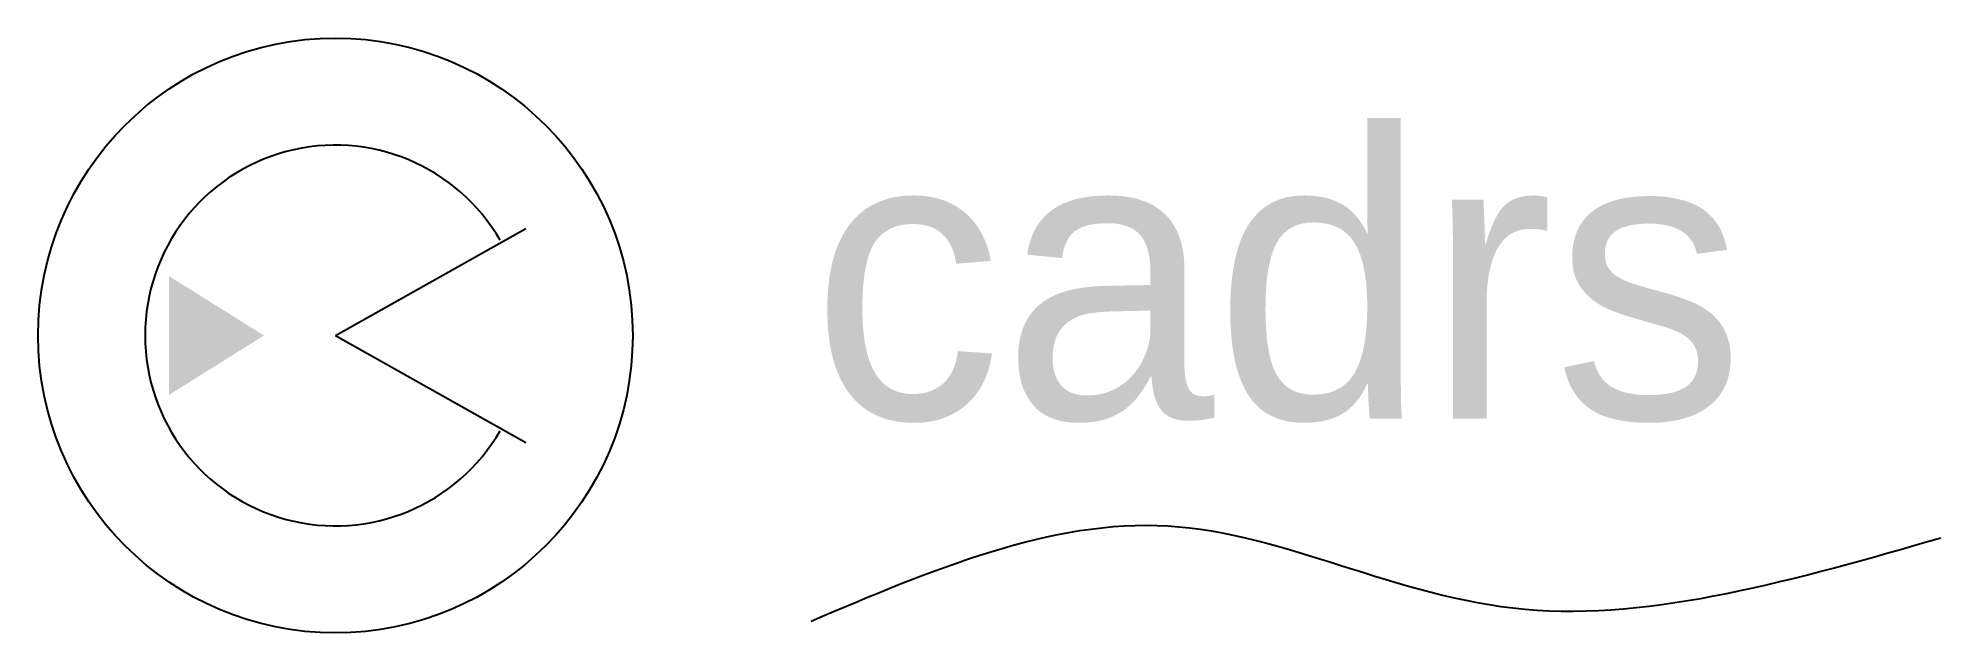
# Model space of a CAD drawing. Header units: millimetres. Extents: x 0.5 to 16.5, y 0.5 to 5.5.
import ezdxf

# ---------------------------------------------------------------- set-up
doc = ezdxf.new("R2010")
doc.units = ezdxf.units.MM
doc.layers.add('IMPORT', color=7, linetype='Continuous')
doc.styles.add('INTER', font='Inter-Medium.ttf')

msp = doc.modelspace()

# ---------------------------------------------------------------- linework, layer by layer
at = {"layer": 'IMPORT', "lineweight": 25}
for q in [(4.6, 3.9), (4.6, 2.1)]:
    msp.add_line((3, 3), q, dxfattribs=at)
msp.add_circle((3, 3), 2.5, dxfattribs=at)
msp.add_arc((3, 3), 1.6, 30, 330, dxfattribs=at)
msp.add_open_spline([(7, 0.6), (8.011, 1.029), (9.022, 1.458), (10, 1.4), (10.978, 1.342), (11.922, 0.798), (13, 0.7), (14.078, 0.602), (15.289, 0.951), (16.5, 1.3)], degree=3, knots=[0, 0, 0, 0, 1, 1, 1, 2, 2, 2, 3, 3, 3, 3], dxfattribs=at)
at = {"layer": 'IMPORT'}
msp.add_solid([(1.6, 2.5), (2.4, 3), (1.6, 3.5)], dxfattribs=at)

# ---------------------------------------------------------------- texts
at = {"layer": 'IMPORT', "style": 'INTER'}
msp.add_text('cadrs', height=2.4, dxfattribs=at).set_placement((7, 2.3))

doc.saveas('drawing.dxf')
